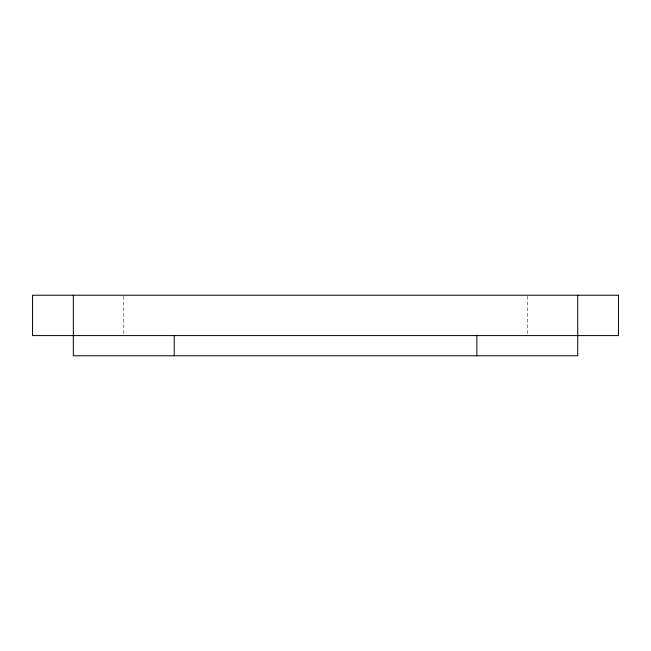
<?xml version="1.0" encoding="UTF-8"?>
<svg xmlns="http://www.w3.org/2000/svg" width="651" height="651" viewBox="0 0 651 651"><rect width="100%" height="100%" fill="white"/><g stroke="black" fill="none" stroke-linecap="round" stroke-linejoin="round"><path stroke-width="0.49" stroke-dasharray="3.25 2.44" d="M527.302 296.246L527.302 335.59M123.78 296.246L123.78 335.59"/><path stroke-width="0.98" d="M577.746 295.237L577.746 355.763L73.343 355.763L73.343 295.237M476.866 335.59L476.866 355.763M174.224 335.59L174.224 355.763M618.45 295.237L32.55 295.237L32.55 335.59L618.45 335.59L618.45 295.237"/></g></svg>
